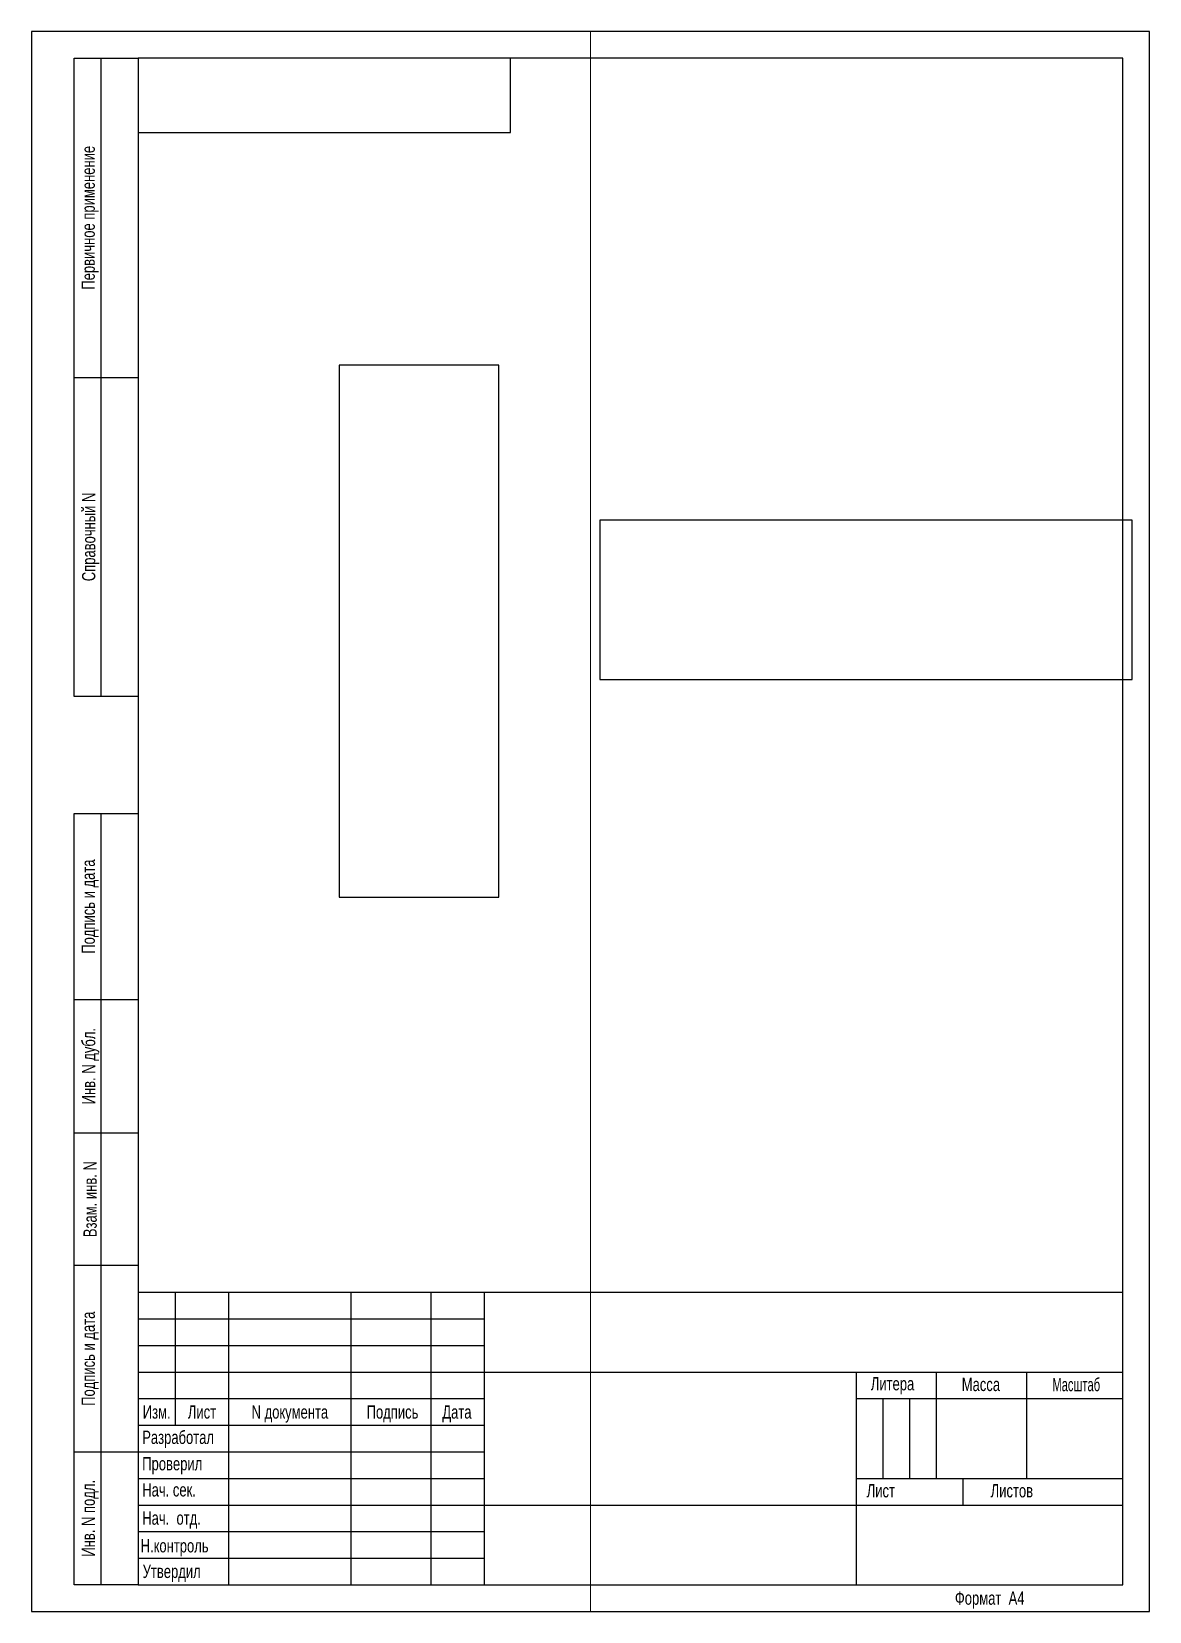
# Paper-space layout 'А4_лист1' of a CAD drawing. Header units: millimetres. Extents: x 0 to 210, y 0 to 297.
# The model-space entities are those that its viewports show. They can reach past a viewport. Long polylines and large blocks are cut down to what shows.
import ezdxf
from ezdxf.enums import TextEntityAlignment as Align

# ---------------------------------------------------------------- set-up
doc = ezdxf.new("R2010")
doc.units = ezdxf.units.MM
doc.layers.add('Видовой', color=5, linetype='Continuous', plot=False)
doc.layers.add('Контур', color=4, linetype='Continuous')
doc.layers.add('рамка', color=6, linetype='Continuous')
doc.styles.get("Standard").update_dxf_attribs({"font": 'arial.ttf'})

msp = doc.modelspace()

# ---------------------------------------------------------------- linework, layer by layer
at = {"layer": 'Контур'}
for points in [[(0, 0), (30, 0), (30, 100), (0, 100)], [(50, 30), (150, 30), (150, 60), (50, 60)]]:
    msp.add_lwpolyline(points, close=True, dxfattribs=at)

psp = doc.layouts.new('А4_лист1')

# ---------------------------------------------------------------- linework, layer by layer
at = {"layer": 'рамка', "color": 4, "linetype": 'Continuous'}
for p, q in [((210, 297), (0, 297)), ((0, 297), (0, 0)), ((210, 0), (210, 297)), ((0, 0), (210, 0))]:
    psp.add_line(p, q, dxfattribs=at)
at = {"layer": 'рамка', "color": 5, "linetype": 'Continuous'}
for p, q in [((8, 172), (8, 292)), ((8, 292), (20, 292)), ((13, 292), (13, 172)), ((205, 292), (20, 292)), ((20, 292), (20, 5)), ((90, 278), (90, 292)), ((205, 5), (205, 292)), ((20, 278), (90, 278)), ((8, 232), (20, 232)), ((20, 172), (8, 172)), ((8, 5), (8, 150)), ((8, 150), (20, 150)), ((13, 150), (13, 5)), ((20, 115), (8, 115)), ((8, 90), (20, 90)), ((20, 65), (8, 65)), ((20, 60), (205, 60)), ((20, 60), (20, 5)), ((27, 60), (27, 35)), ((37, 60), (37, 5)), ((60, 60), (60, 5)), ((75, 60), (75, 5)), ((85, 60), (85, 5)), ((85, 45), (205, 45)), ((155, 5), (155, 45)), ((155, 4.92), (155, 44.92)), ((170, 25), (170, 44.92)), ((187, 25), (187, 44.92)), ((20, 40), (85, 40)), ((155, 40), (205, 40)), ((20, 35), (85, 35)), ((8, 30), (20, 30)), ((155, 25), (205, 25)), ((175, 20), (175, 25)), ((85, 20), (205, 20)), ((20, 5), (8, 5)), ((20, 5), (205, 5))]:
    psp.add_line(p, q, dxfattribs=at)
at = {"layer": 'рамка', "color": 3, "linetype": 'Continuous'}
for p, q in [((20, 55), (85, 55)), ((20, 50), (85, 50)), ((20, 45), (85, 45)), ((160, 25), (160, 39.92)), ((165, 25), (165, 39.92)), ((20, 30), (85, 30)), ((20, 25), (85, 25)), ((20, 20), (85, 20)), ((20, 15), (85, 15)), ((20, 10), (85, 10))]:
    psp.add_line(p, q, dxfattribs=at)

# ---------------------------------------------------------------- texts
at = {"layer": 'рамка', "color": 3, "linetype": 'Continuous', "width": 0.7}
for s, p in [('Первичное применение', (11, 262)), ('Справочный N', (11, 202)), ('Подпись и дата', (11, 132.5)), ('Инв. N дубл.', (11, 102.5)), ('Взам. инв. N', (11, 77.5)), ('Подпись и дата', (11, 47.5)), ('Инв. N подл.', (11, 17.5))]:
    psp.add_text(s, height=2.5, rotation=90, dxfattribs=at).set_placement(p, align=Align.MIDDLE)
at = {"layer": 'рамка', "color": 3, "linetype": 'Continuous'}
for s, width, p in [('Литера', 0.7, (157.66, 41.56)), ('Масса', 0.7, (174.75, 41.42)), ('Масштаб', 0.6, (191.78, 41.39)), ('Разработал', 0.7, (20.78, 31.48)), ('Проверил', 0.7, (20.78, 26.52)), ('Нач. сек.', 0.7, (20.78, 21.6)), ('Лист', 0.7, (156.89, 21.44)), ('Листов', 0.7, (180.18, 21.44)), ('Нач.  отд.', 0.7, (20.78, 16.3)), ('Н.контроль', 0.7, (20.49, 11.09)), ('Утвердил', 0.7, (20.86, 6.28))]:
    psp.add_text(s, height=2.5, dxfattribs=dict(at, width=width)).set_placement(p)
at = {"layer": 'рамка', "color": 3, "linetype": 'Continuous', "width": 0.7}
for s, p in [('Изм.', (23.5, 37.49)), ('Лист', (32.01, 37.49)), ('N документа', (48.52, 37.49)), ('Подпись', (67.8, 37.49)), ('Дата', (79.9, 37.49)), ('Формат  A4', (180, 2.5))]:
    psp.add_text(s, height=2.5, dxfattribs=at).set_placement(p, align=Align.MIDDLE_CENTER)

# ---------------------------------------------------------------- viewports
at = {"layer": 'Видовой', "view_target_point": (1070.66, 672)}
psp.add_viewport(center=(52.5, 148.5), size=(105, 297), view_center_point=(-1075.92, -657.8), view_height=297, dxfattribs=at)
psp.add_viewport(center=(157.5, 148.5), size=(105, 297), view_center_point=(-969.92, -668.67), view_height=297, status=3, dxfattribs=at)

doc.saveas('drawing.dxf')
